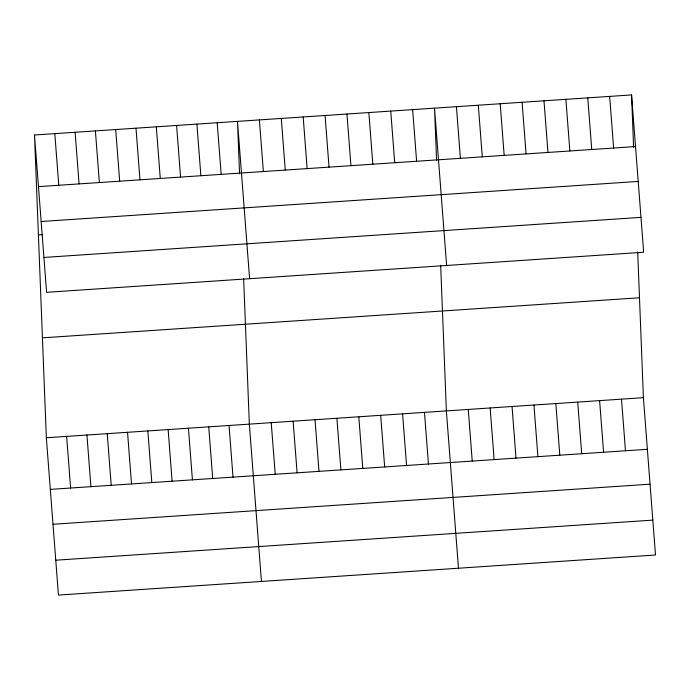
<?xml version="1.0" encoding="UTF-8"?>
<svg xmlns="http://www.w3.org/2000/svg" width="690" height="690" viewBox="0 0 690 690"><rect width="100%" height="100%" fill="white"/><g stroke="black" fill="none" stroke-linecap="round" stroke-linejoin="round"><path stroke-width="1.03" d="M34.5 134.999L631.557 94.927L643.658 252.247L46.601 292.319L34.5 134.999L46.342 437.753L58.443 595.073L655.5 555.002L643.399 397.682L637.698 252.023M38.476 186.636L635.525 146.565M41.159 221.507L638.207 181.436M38.407 234.911L42.685 234.626M43.919 257.448L640.976 217.367M42.435 337.85L639.483 297.77M46.342 437.753L643.399 397.682M50.318 489.391L647.367 449.311M53.001 524.262L650.049 484.19M55.761 560.202L652.818 520.122M609.658 96.393L613.634 148.031M621.5 399.148L625.476 450.786M587.768 97.868L591.744 149.497M599.61 400.623L603.586 452.252M565.878 99.334L569.854 150.972M577.72 402.089L581.696 453.727M543.987 100.8L547.955 152.438M555.83 403.555L559.797 455.193M522.097 102.275L526.065 153.905M533.939 405.03L537.907 456.659M500.198 103.742L504.174 155.379M512.04 406.496L516.016 458.134M478.308 105.208L482.284 156.846M490.15 407.963L494.126 459.6M456.418 106.683L460.394 158.312M468.26 409.437L472.236 461.067M446.628 265.469L434.528 108.149L436.58 160.632M458.47 568.224L446.37 410.904L440.669 265.245M412.637 109.624L416.605 161.253M424.479 412.379L428.447 464.008M390.738 111.09L394.714 162.728M402.581 413.845L406.557 465.483M368.848 112.556L372.824 164.194M380.69 415.311L384.666 466.949M346.958 114.031L350.934 165.66M358.8 416.786L362.776 468.415M325.068 115.497L329.035 167.135M336.91 418.252L340.877 469.89M303.177 116.964L307.145 168.601M315.02 419.718L318.987 471.356M281.279 118.439L285.255 170.068M293.121 421.193L297.097 472.823M259.388 119.905L263.364 171.543M271.23 422.66L275.207 474.297M249.599 278.691L237.498 121.38L239.551 173.854M261.441 581.446L249.34 424.134L243.639 278.475M217.195 122.742L221.171 174.372M229.037 425.488L233.013 477.126M196.9 124.097L200.868 175.734M208.742 426.851L212.71 478.489M176.597 125.459L180.573 177.097M188.439 428.214L192.415 479.852M156.302 126.822L160.27 178.46M168.144 429.577L172.112 481.215M135.999 128.185L139.975 179.823M147.841 430.94L151.817 482.577M115.696 129.547L119.672 181.185M127.538 432.302L131.514 483.94M95.401 130.91L99.369 182.548M107.243 433.665L111.211 485.303M75.098 132.273L79.074 183.911M86.94 435.028L90.916 486.666M54.803 133.636L58.771 185.274M66.645 436.391L70.613 488.028M631.557 94.927L633.61 147.401"/></g></svg>
